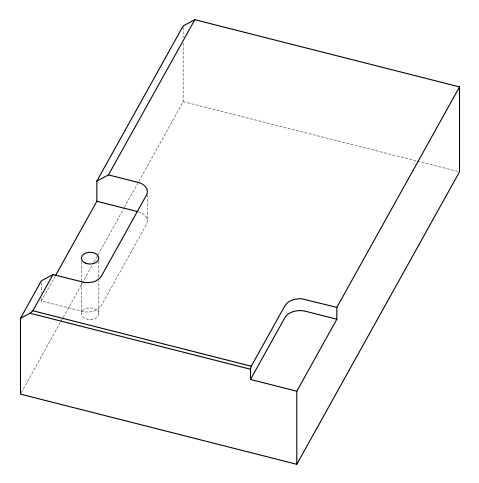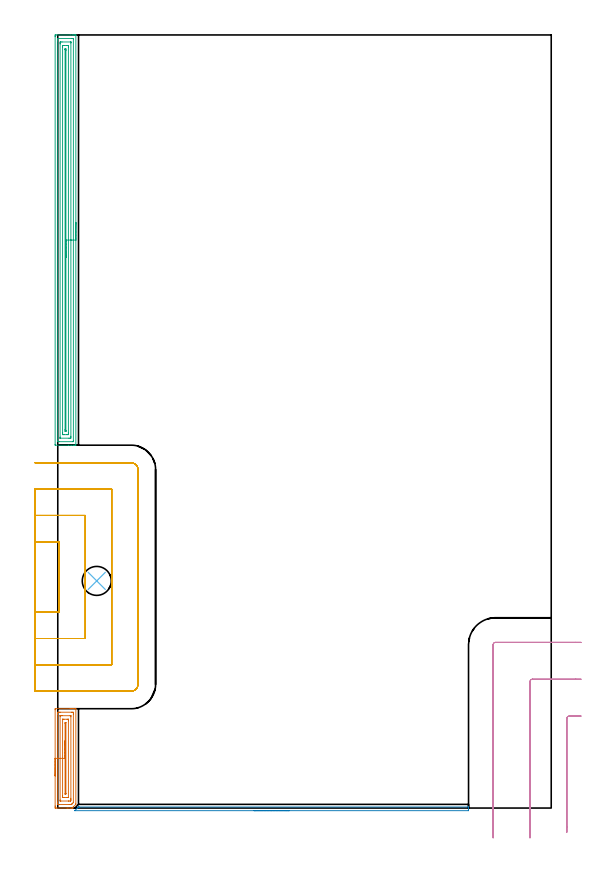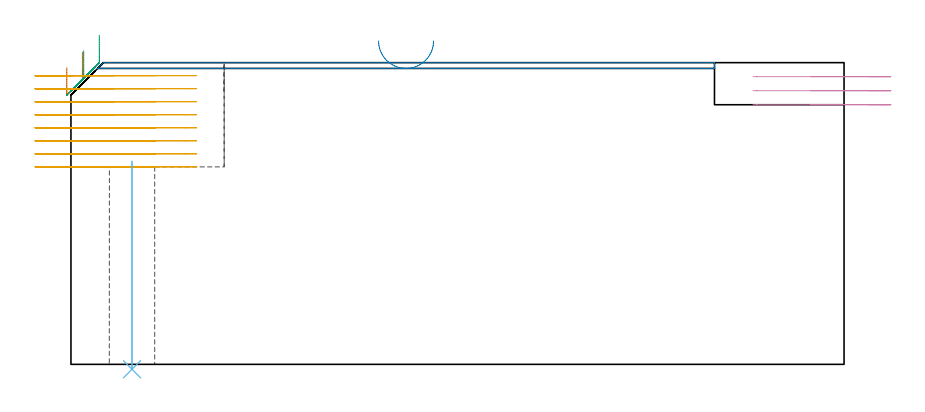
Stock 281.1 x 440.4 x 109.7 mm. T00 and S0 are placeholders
(PLAN: 6 operations, 3 tool changes, 35.2 min)
(1 AREA_MILL | FG_CHAMFER_SURFACE | UGT0205_001 | 2.44 min | 4393 mm3)
(2 AREA_MILL_1 | FG_CHAMFER_SURFACE_1 | UGT0205_001 | 1.94 min | 495 mm3)
(3 AREA_MILL_2 | FG_CHAMFER_SURFACE_2 | UGT0205_001 | 9.53 min | 16721 mm3)
(4 MILL_CORNER_NOTCH_RECTANGULAR | CORNER_NOTCH_RECTANGULAR | UGT0201_006 | Follow Part, ap 7, ae 75% | 2.34 min | 77342 mm3)
(5 MILL_SLOT | SLOT_PARTIAL_RECTANGULAR | UGT0201_094 | Follow Part, ap 5, ae 75% | 18.65 min | 312857 mm3)
(6 INDEXABLE_INSERT_DRILL_THROUGH_HOLE_FROM_SOLID | STEP1HOLE | NXT0302_004 | 0.31 min | 15321 mm3)
(TOOL UGT0205_001 | Chamfer Mill 20 x 3 x 45 deg. | D20 FL50 Z2)
(TOOL UGT0201_006 | End Mill 28 mm | D28 FL25 Z2)
(TOOL UGT0201_094 | End mill 20 mm | D20 FL38 Z4)
(TOOL NXT0302_004 | Index. Insert Drill 16.5mm [880-D1650L20-05] | D16.5 PA176 FL83 Z2)
(OP 1 AREA_MILL)
G17 G21 G94 G90
T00 M6
G54
G17 G0 G90 X-1.5 Y18.3 S1061 M3
G43 Z119.7 H0
Z107.9
G94 G1 Y18.338 Z107.028 F250.
Y18.452 Z106.164
Y18.641 Z105.312
Y18.903 Z104.48
Y19.237 Z103.674
Y19.64 Z102.9
Y20.108 Z102.164
Y20.64 Z101.472
Y21.229 Z100.829
Y21.872 Z100.24
Y22.564 Z99.708
Y23.3 Z99.24
Y24.074 Z98.837
Y24.88 Z98.503
Y25.712 Z98.241
Y26.564 Z98.052
Y27.428 Z97.938
Y28.3 Z97.9
Y55.986
X-1.496 Y56.317 Z97.902
X-1.492 Y56.59 Z97.906
X-1.214 Y56.6 Z98.183
X7.068 Z106.463
X7.624 Z107.021
X7.958 Z107.354
X8.513 Z107.909
X8.847 Z108.242
X9.877 Z109.276
X10.258 Y56.592 Z109.649
X10.297 Y56.59 Z109.688
X10.3 Y56.432 Z109.7
Y2.4
Y2.105 Z109.685
X10.191 Y1.991 Z109.591
X8.748 Y0.548 Z108.148
X8.518 Y0.317 Z107.916
X8.403 Y0.201 Z107.799
X8.216 Y0.019 Z107.615
X8.195 Y0.006 Z107.593
X8.18 Y0.002 Z107.579
X8.166 Y0. Z107.565
X7.068 Z106.463
X5.845 Z105.241
X5.289 Z104.683
X-0.937 Y0.001 Z98.461
X-1.173 Y0.003 Z98.224
X-1.492 Y0.008 Z97.906
X-1.493 Y0.055 Z97.904
X-1.498 Y0.614 Z97.902
X-1.5 Y1.18 Z97.9
Y28.3
X-0.086 Z99.314
Y53.345
X-0.083 Y54.2 Z99.317
X-0.082 Y54.234 Z99.318
X-0.047 Y54.59 Z99.353
X0.446 Y54.598 Z99.846
X0.842 Y54.599 Z100.242
X1.333 Y54.6 Z100.733
X7.958 Y54.599 Z107.358
X8.451 Y54.597 Z107.851
X8.847 Y54.59 Z108.247
X8.882 Y54.2 Z108.282
X8.884 Y54.163 Z108.284
X8.886 Y53.306 Z108.286
X8.885 Y3.256 Z108.285
X8.883 Y3.216 Z108.283
X8.879 Y3.144 Z108.279
X8.847 Y3.108 Z108.247
X8.498 Y2.751 Z107.898
X8.151 Y2.4 Z107.551
X8.054 Y2.304 Z107.454
X7.958 Y2.209 Z107.358
X7.816 Y2.073 Z107.216
X7.765 Y2.026 Z107.165
X7.712 Y2.01 Z107.112
X7.464 Y2.003 Z106.864
X7.068 Y2.001 Z106.468
X6.578 Y2. Z105.978
X0.842 Y2.001 Z100.242
X0.349 Y2.003 Z99.749
X-0.047 Y2.01 Z99.353
X-0.082 Y2.4 Z99.318
X-0.084 Y2.437 Z99.316
X-0.086 Y3.294 Z99.314
Y28.3
X1.328 Z100.728
X1.329 Y52.413 Z100.729
X1.33 Y52.514 Z100.73
X1.333 Y52.564 Z100.733
X1.335 Y52.582 Z100.735
X1.361 Y52.59 Z100.761
X1.548 Y52.598 Z100.948
X1.732 Y52.599 Z101.132
X2.435 Y52.6 Z101.835
X7.068 Y52.599 Z106.468
X7.254 Y52.597 Z106.654
X7.378 Y52.593 Z106.778
X7.465 Y52.588 Z106.865
X7.467 Y52.548 Z106.867
X7.469 Y52.413 Z106.869
X7.471 Y52.009 Z106.871
Y5.568
Y5.08
X7.469 Y4.678 Z106.869
X7.465 Y4.187 Z106.865
X7.343 Y4.055 Z106.743
X7.305 Y4.016 Z106.705
X7.247 Y4.007 Z106.647
X7.068 Y4.004 Z106.468
X6.365 Y4. Z105.765
X6.179 Z105.579
X1.732 Y4.001 Z101.132
X1.546 Y4.003 Z100.946
X1.422 Y4.007 Z100.822
X1.335 Y4.012 Z100.735
X1.333 Y4.052 Z100.733
X1.331 Y4.187 Z100.731
X1.329 Y4.591 Z100.729
X1.328 Y28.3 Z100.728
X2.743 Z102.143
Y50.505
X2.744 Y50.556 Z102.144
X2.746 Y50.583 Z102.146
X2.749 Y50.59 Z102.149
X2.757 Y50.593 Z102.157
X2.864 Y50.597 Z102.264
X3.079 Y50.599 Z102.479
X3.511 Y50.6 Z102.911
X5.317 Z104.717
X5.731 Y50.598 Z105.131
X5.938 Y50.594 Z105.338
X6.04 Y50.59 Z105.44
X6.051 Y50.583 Z105.451
X6.053 Y50.566 Z105.453
X6.055 Y50.528 Z105.455
X6.057 Y49.856 Z105.457
Y49.734
Y6.095
X6.056 Y6.044 Z105.456
X6.054 Y6.017 Z105.454
X6.051 Y6.01 Z105.451
X6.043 Y6.007 Z105.443
X5.936 Y6.003 Z105.336
X5.721 Y6.001 Z105.121
X5.289 Y6. Z104.689
X3.484 Z102.884
X3.069 Y6.002 Z102.469
X2.862 Y6.006 Z102.262
X2.76 Y6.01 Z102.16
X2.749 Y6.017 Z102.149
X2.747 Y6.034 Z102.147
X2.745 Y6.072 Z102.145
X2.743 Y6.744 Z102.143
Y6.866
Y28.3
X4.157 Z103.557
Y48.192
X4.16 Y48.436 Z103.56
X4.164 Y48.589 Z103.564
X4.238 Y48.594 Z103.638
X4.4 Y48.598 Z103.8
X4.641 Y48.599 Z104.041
X4.642 Y48.598 Z104.042
X4.643 Y48.597 Z104.043
Y8.408
X4.64 Y8.164 Z104.04
X4.636 Y8.011 Z104.036
X4.562 Y8.006 Z103.962
X4.4 Y8.002 Z103.8
X4.16 Y8. Z103.56
X4.158 Y8.002 Z103.558
X4.157 Y8.003 Z103.557
Y28.3
Y29.172 Z103.595
Y30.037 Z103.709
Y30.888 Z103.898
Y31.72 Z104.16
Y32.526 Z104.494
Y33.3 Z104.897
Y34.036 Z105.365
Y34.728 Z105.896
Y35.371 Z106.486
Y35.96 Z107.129
Y36.492 Z107.821
Y36.96 Z108.557
Y37.363 Z109.331
Y37.697 Z110.137
Y37.959 Z110.969
Y38.148 Z111.82
Y38.262 Z112.685
Y38.3 Z113.557
G0 Z119.7
M5
M2
(OP 2 AREA_MILL_1)
G17 G21 G94 G90
T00 M6
G54
G17 G0 G90 X131.85 Y-1.5 S1061 M3
G43 Z119.7 H0
Z117.6
G94 G1 X131.812 Z116.728 F250.
X131.698 Z115.864
X131.509 Z115.012
X131.247 Z114.18
X130.913 Z113.374
X130.51 Z112.6
X130.042 Z111.864
X129.51 Z111.172
X128.921 Z110.529
X128.278 Z109.94
X127.586 Z109.408
X126.85 Z108.94
X126.076 Z108.537
X125.27 Z108.203
X124.438 Z107.941
X123.586 Z107.752
X122.722 Z107.638
X121.85 Z107.6
X9.796
X9.709 Y-1.497 Z107.601
Y-1.49 Z107.608
X11.196 Y-0.004 Z109.096
X11.793 Y0.594 Z109.69
X11.808 Y0.603 Z109.693
X12.085 Y0.6 Z109.7
X12.088
X233.842
X233.99 Y0.598 Z109.688
X233.993 Y0.547 Z109.638
X234. Y0.172 Z109.272
Y-0.264 Z108.835
Y-0.896 Z108.199
Y-1.212 Z107.884
X233.998 Y-1.491 Z107.605
X233.842 Y-1.5 Z107.6
X121.85
X120.978 Z107.638
X120.114 Z107.752
X119.262 Z107.941
X118.43 Z108.203
X117.624 Z108.537
X116.85 Z108.94
X116.114 Z109.408
X115.422 Z109.94
X114.779 Z110.529
X114.19 Z111.172
X113.658 Z111.864
X113.19 Z112.6
X112.787 Z113.374
X112.453 Z114.18
X112.191 Z115.012
X112.002 Z115.864
X111.888 Z116.728
X111.85 Z117.6
G0 Z119.7
M5
M2
(OP 3 AREA_MILL_2)
G17 G21 G94 G90
T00 M6
G54
G17 G0 G90 X10.3 Y333.55 S1061 M3
G43 Z119.7 H0
G94 G1 Y333.512 Z118.828 F250.
Y333.398 Z117.963
Y333.209 Z117.112
Y332.947 Z116.28
Y332.613 Z115.474
Y332.21 Z114.7
Y331.742 Z113.964
Y331.21 Z113.272
Y330.621 Z112.629
Y329.978 Z112.04
Y329.286 Z111.508
Y328.55 Z111.04
Y327.776 Z110.637
Y326.97 Z110.303
Y326.138 Z110.041
Y325.286 Z109.852
Y324.422 Z109.738
Y323.55 Z109.7
Y206.88
X10.297 Y206.71 Z109.688
X10.254 Y206.707 Z109.646
X9.845 Y206.7 Z109.245
X9.565 Z108.965
X8.847 Z108.242
X7.599 Z106.996
X6.179 Z105.574
X-1.202 Z98.195
X-1.492 Y206.71 Z97.906
X-1.499 Y206.999 Z97.899
Y207.013
X-1.5 Y439.445 Z97.9
X-1.499 Y439.773 Z97.901
X-1.494 Y440.333 Z97.904
X-1.492 Y440.392 Z97.906
X-0.937 Y440.4 Z98.461
X7.068 Z106.463
X8.488 Z107.885
X8.847 Z108.242
X9.565 Z108.965
X9.846 Z109.245
X10.254 Y440.393 Z109.646
X10.297 Y440.39 Z109.688
X10.3 Y440.219 Z109.7
Y323.55
X8.886 Z108.286
X8.885 Y209.115 Z108.285
X8.883 Y209.079 Z108.283
X8.847 Y208.71 Z108.247
X8.37 Y208.701 Z107.77
X0.842 Y208.7 Z100.242
X0.365 Y208.701 Z99.765
X-0.047 Y208.71 Z99.353
X-0.083 Y209.115 Z99.317
X-0.085 Y209.153 Z99.315
X-0.086 Y437.091 Z99.314
X-0.085 Y437.985 Z99.315
X-0.083 Y438.021 Z99.317
X-0.047 Y438.39 Z99.353
X0.43 Y438.399 Z99.83
X7.958 Y438.4 Z107.358
X8.435 Y438.399 Z107.835
X8.847 Y438.39 Z108.247
X8.883 Y437.985 Z108.283
X8.885 Y437.947 Z108.285
X8.886 Y323.55 Z108.286
X7.472 Z106.872
X7.471 Y211.797 Z106.871
X7.47 Y211.393 Z106.87
X7.467 Y210.903 Z106.867
X7.464 Y210.711 Z106.864
X7.268 Y210.703 Z106.668
X7.068 Y210.701 Z106.468
X6.381 Y210.7 Z105.781
X1.529 Y210.701 Z100.929
X1.394 Y210.705 Z100.794
X1.346 Y210.71 Z100.746
X1.334 Y210.714 Z100.734
X1.333 Y210.721 Z100.733
X1.33 Y210.768 Z100.73
X1.329 Y210.903 Z100.729
X1.328 Y211.309 Z100.728
X1.329 Y435.302 Z100.729
X1.33 Y435.707 Z100.73
X1.333 Y436.196 Z100.733
X1.336 Y436.389 Z100.736
X1.532 Y436.397 Z100.932
X1.732 Y436.399 Z101.132
X2.419 Y436.4 Z101.819
X7.271 Y436.399 Z106.671
X7.406 Y436.395 Z106.806
X7.454 Y436.39 Z106.854
X7.466 Y436.386 Z106.866
X7.467 Y436.379 Z106.867
X7.47 Y436.332 Z106.87
X7.471 Y436.196 Z106.871
X7.472 Y435.791 Z106.872
Y323.55
X6.057 Z105.457
Y213.586
X6.053 Y212.818 Z105.453
X6.05 Y212.713 Z105.45
X5.95 Y212.708 Z105.35
X5.73 Y212.703 Z105.13
X5.289 Y212.7 Z104.689
X3.511 Z102.911
X3.067 Y212.703 Z102.467
X2.85 Y212.707 Z102.25
X2.75 Y212.712 Z102.15
X2.748 Y212.787 Z102.148
X2.743 Y213.463 Z102.143
Y213.586
Y433.514
X2.747 Y434.282 Z102.147
X2.75 Y434.387 Z102.15
X2.85 Y434.392 Z102.25
X3.07 Y434.397 Z102.47
X3.511 Y434.4 Z102.911
X5.289 Z104.689
X5.733 Y434.397 Z105.133
X5.95 Y434.393 Z105.35
X6.05 Y434.388 Z105.45
X6.052 Y434.313 Z105.452
X6.057 Y433.637 Z105.457
Y433.514
Y323.55
X4.643 Z104.043
Y215.13
X4.641 Y214.885 Z104.041
X4.636 Y214.723 Z104.036
X4.635 Y214.708 Z104.035
X4.629 Y214.706 Z104.029
X4.609 Y214.702 Z104.009
X4.568 Y214.701 Z103.968
X4.4 Y214.702 Z103.8
X4.175 Y214.705 Z103.575
X4.163 Y214.716 Z103.563
X4.161 Y214.72 Z103.561
X4.157 Y215.374 Z103.557
Y215.618
Y431.97
X4.159 Y432.215 Z103.559
X4.164 Y432.377 Z103.564
X4.165 Y432.392 Z103.565
X4.171 Y432.394 Z103.571
X4.191 Y432.398 Z103.591
X4.232 Y432.399 Z103.632
X4.4 Y432.398 Z103.8
X4.625 Y432.395 Z104.025
X4.637 Y432.384 Z104.037
X4.639 Y432.38 Z104.039
X4.643 Y431.726 Z104.043
Y431.482
Y323.55
Y322.678 Z104.081
Y321.814 Z104.195
Y320.962 Z104.384
Y320.13 Z104.646
Y319.324 Z104.98
Y318.55 Z105.383
Y317.814 Z105.852
Y317.122 Z106.383
Y316.479 Z106.972
Y315.89 Z107.615
Y315.358 Z108.307
Y314.89 Z109.043
Y314.487 Z109.817
Y314.153 Z110.623
Y313.891 Z111.455
Y313.702 Z112.307
Y313.588 Z113.172
Y313.55 Z114.043
G0 Z119.7
M5
M2
(OP 4 MILL_CORNER_NOTCH_RECTANGULAR)
G17 G21 G94 G90
T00 M6
G54
G17 G0 G90 X298.1 Y52.4 S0 M3
G43 Z119.7 H0
Z104.6
G94 G1 X295.1 F250.
X291.394 F500.
G3 X290. Y51.006 R1.4
G1 Y-10.807
Y-13.807 F250.
G0 Z119.7
X298.1 Y73.4
Z104.6
G1 X295.1
X270.394 F500.
G3 X269. Y72.006 R1.4
G1 Y-14.
Y-17. F250.
G0 Z119.7
X298.1 Y94.4
Z104.6
G1 X295.1
X249.394 F500.
G3 X248. Y93.006 R1.4
G1 Y-14.
Y-17. F250.
G0 Z119.7
X298.1 Y52.4
Z99.5
G1 X295.1
X291.394 F500.
G3 X290. Y51.006 R1.4
G1 Y-10.807
Y-13.807 F250.
G0 Z119.7
X298.1 Y73.4
Z99.5
G1 X295.1
X270.394 F500.
G3 X269. Y72.006 R1.4
G1 Y-14.
Y-17. F250.
G0 Z119.7
X298.1 Y94.4
Z99.5
G1 X295.1
X249.394 F500.
G3 X248. Y93.006 R1.4
G1 Y-14.
Y-17. F250.
G0 Z119.7
X298.1 Y52.4
Z94.4
G1 X295.1
X291.394 F500.
G3 X290. Y51.006 R1.4
G1 Y-10.807
Y-13.807 F250.
G0 Z119.7
X298.1 Y73.4
Z94.4
G1 X295.1
X270.394 F500.
G3 X269. Y72.006 R1.4
G1 Y-14.
Y-17. F250.
G0 Z119.7
X298.1 Y94.4
Z94.4
G1 X295.1
X249.394 F500.
G3 X248. Y93.006 R1.4
G1 Y-14.
Y-17. F250.
G0 Z119.7
M5
M2
(OP 5 MILL_SLOT)
G17 G21 G94 G90
T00 M6
G54
G17 G0 G90 X-13. Y111.6 S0 M3
G43 Z119.7 H0
Z104.962
G94 G1 X-10. F250.
X0.7 F500.
Y151.7
X-10.
X-13. F250.
Y96.6
X-10.
X15.7 F500.
Y166.7
X-10.
X-13. F250.
Y81.6
X-10.
X30.7 F500.
Y181.7
X-10.
X-13. F250.
Y66.6
X-10.
X41.8 F500.
G3 X45.7 Y70.5 R3.9
G1 Y192.8
G3 X41.8 Y196.7 R3.9
G1 X-10.
X-13. F250.
G0 Y111.6 Z100.225
G1 X-10.
X0.7 F500.
Y151.7
X-10.
X-13. F250.
Y96.6
X-10.
X15.7 F500.
Y166.7
X-10.
X-13. F250.
Y81.6
X-10.
X30.7 F500.
Y181.7
X-10.
X-13. F250.
Y66.6
X-10.
X41.8 F500.
G3 X45.7 Y70.5 R3.9
G1 Y192.8
G3 X41.8 Y196.7 R3.9
G1 X-10.
X-13. F250.
G0 Y111.6 Z95.487
G1 X-10.
X0.7 F500.
Y151.7
X-10.
X-13. F250.
Y96.6
X-10.
X15.7 F500.
Y166.7
X-10.
X-13. F250.
Y81.6
X-10.
X30.7 F500.
Y181.7
X-10.
X-13. F250.
Y66.6
X-10.
X41.8 F500.
G3 X45.7 Y70.5 R3.9
G1 Y192.8
G3 X41.8 Y196.7 R3.9
G1 X-10.
X-13. F250.
G0 Y111.6 Z90.75
G1 X-10.
X0.7 F500.
Y151.7
X-10.
X-13. F250.
Y96.6
X-10.
X15.7 F500.
Y166.7
X-10.
X-13. F250.
Y81.6
X-10.
X30.7 F500.
Y181.7
X-10.
X-13. F250.
Y66.6
X-10.
X41.8 F500.
G3 X45.7 Y70.5 R3.9
G1 Y192.8
G3 X41.8 Y196.7 R3.9
G1 X-10.
X-13. F250.
G0 Y111.6 Z86.012
G1 X-10.
X0.7 F500.
Y151.7
X-10.
X-13. F250.
Y96.6
X-10.
X15.7 F500.
Y166.7
X-10.
X-13. F250.
Y81.6
X-10.
X30.7 F500.
Y181.7
X-10.
X-13. F250.
Y66.6
X-10.
X41.8 F500.
G3 X45.7 Y70.5 R3.9
G1 Y192.8
G3 X41.8 Y196.7 R3.9
G1 X-10.
X-13. F250.
G0 Y111.6 Z81.275
G1 X-10.
X0.7 F500.
Y151.7
X-10.
X-13. F250.
Y96.6
X-10.
X15.7 F500.
Y166.7
X-10.
X-13. F250.
Y81.6
X-10.
X30.7 F500.
Y181.7
X-10.
X-13. F250.
Y66.6
X-10.
X41.8 F500.
G3 X45.7 Y70.5 R3.9
G1 Y192.8
G3 X41.8 Y196.7 R3.9
G1 X-10.
X-13. F250.
G0 Y111.6 Z76.537
G1 X-10.
X0.7 F500.
Y151.7
X-10.
X-13. F250.
Y96.6
X-10.
X15.7 F500.
Y166.7
X-10.
X-13. F250.
Y81.6
X-10.
X30.7 F500.
Y181.7
X-10.
X-13. F250.
Y66.6
X-10.
X41.8 F500.
G3 X45.7 Y70.5 R3.9
G1 Y192.8
G3 X41.8 Y196.7 R3.9
G1 X-10.
X-13. F250.
G0 Y111.6 Z71.8
G1 X-10.
X0.7 F500.
Y151.7
X-10.
X-13. F250.
Y96.6
X-10.
X15.7 F500.
Y166.7
X-10.
X-13. F250.
Y81.6
X-10.
X30.7 F500.
Y181.7
X-10.
X-13. F250.
Y66.6
X-10.
X41.8 F500.
G3 X45.7 Y70.5 R3.9
G1 Y192.8
G3 X41.8 Y196.7 R3.9
G1 X-10.
X-13. F250.
G0 Z119.7
M5
M2
(OP 6 INDEXABLE_INSERT_DRILL_THROUGH_HOLE_FROM_SOLID)
G17 G21 G94 G90
T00 M6
G54
G17 G0 G90 X22.2 Y129.4 S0 M3
G43 Z119.7 H1
G94 G81 G98 Z-1.788 F250. R73.8
G80
M5
M2
